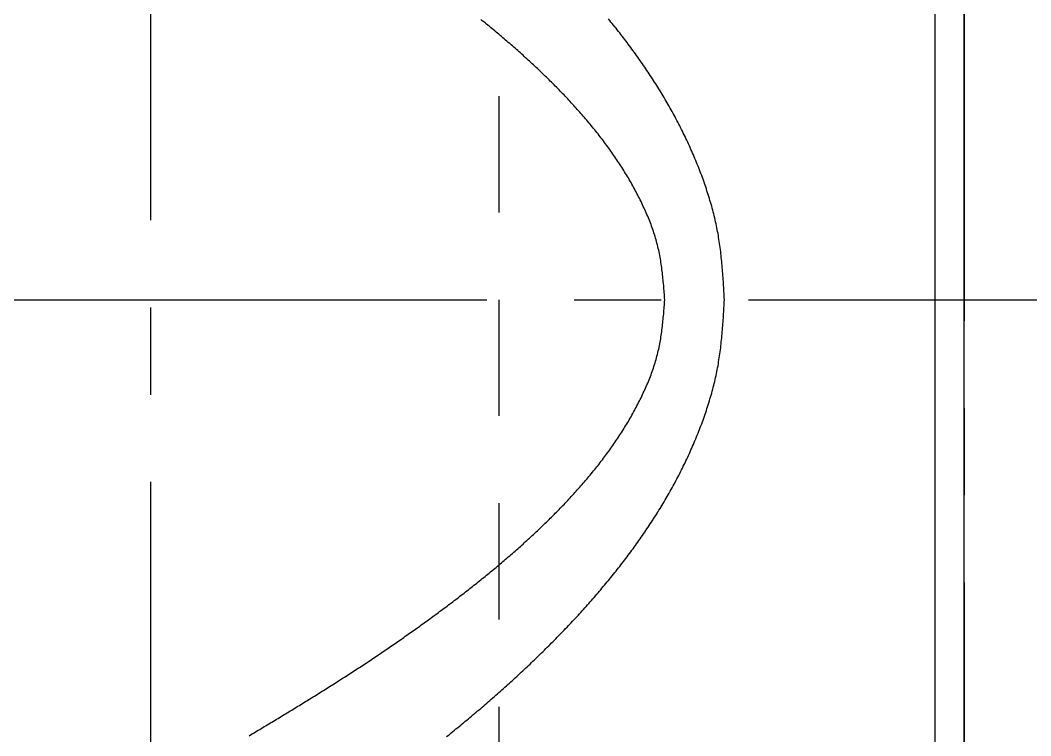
# Model space of a CAD drawing. Extents: x 78 to 520, y 41 to 313.
# Drawn here: x 450.36 to 467.75, y 204.77 to 217.08 of the extents above; entities that cross this region are included whole.
import ezdxf

# ---------------------------------------------------------------- set-up
doc = ezdxf.new("R2010")
doc.units = 0
doc.linetypes.add('CENTER', pattern=[17.5, 13, -1.5, 1.5, -1.5])
doc.linetypes.add('DASHED', pattern=[3.5, 2, -1.5])
doc.layers.get('0').update_dxf_attribs({"linetype": 'CONTINUOUS'})
doc.layers.add('CENTER', color=1, linetype='CENTER')

msp = doc.modelspace()

# ---------------------------------------------------------------- linework, layer by layer
at = {"color": 3, "linetype": 'DASHED'}
msp.add_line((458.604, 199.772), (458.604, 224.772), dxfattribs=at)
at = {"color": 7, "linetype": 'CONTINUOUS'}
for p, q in [((466.104, 201.273), (466.104, 223.272)), ((466.604, 196.272), (466.604, 223.272)), ((466.604, 212.272), (477.528, 212.272))]:
    msp.add_line(p, q, dxfattribs=at)
at = {"color": 7}
for points in [[(461.454, 212.272, 0), (461.451, 212.303, 0), (461.449, 212.334, 0), (461.447, 212.364, 0), (461.445, 212.395, 0), (461.442, 212.426, 0), (461.44, 212.456, 0), (461.437, 212.487, 0), (461.435, 212.518, 0), (461.432, 212.548, 0), (461.429, 212.579, 0), (461.426, 212.609, 0), (461.423, 212.64, 0), (461.42, 212.671, 0), (461.417, 212.701, 0), (461.414, 212.732, 0), (461.41, 212.762, 0), (461.406, 212.792, 0), (461.402, 212.823, 0), (461.398, 212.853, 0), (461.394, 212.883, 0), (461.389, 212.914, 0), (461.384, 212.944, 0), (461.379, 212.974, 0), (461.374, 213.004, 0), (461.368, 213.034, 0), (461.362, 213.064, 0), (461.356, 213.094, 0), (461.349, 213.124, 0), (461.342, 213.154, 0), (461.335, 213.183, 0), (461.328, 213.213, 0), (461.32, 213.243, 0), (461.312, 213.272, 0), (461.304, 213.302, 0), (461.295, 213.331, 0), (461.286, 213.36, 0), (461.277, 213.39, 0), (461.268, 213.419, 0), (461.258, 213.448, 0), (461.248, 213.477, 0), (461.238, 213.506, 0), (461.227, 213.535, 0), (461.217, 213.564, 0), (461.206, 213.593, 0), (461.195, 213.621, 0), (461.183, 213.65, 0), (461.172, 213.678, 0), (461.16, 213.707, 0), (461.148, 213.735, 0), (461.136, 213.764, 0), (461.124, 213.792, 0), (461.111, 213.82, 0), (461.098, 213.848, 0), (461.085, 213.876, 0), (461.072, 213.904, 0), (461.059, 213.932, 0), (461.046, 213.959, 0), (461.032, 213.987, 0), (461.018, 214.015, 0), (461.004, 214.042, 0), (460.99, 214.069, 0), (460.976, 214.097, 0), (460.962, 214.124, 0), (460.947, 214.151, 0), (460.933, 214.178, 0), (460.918, 214.205, 0), (460.903, 214.232, 0), (460.888, 214.259, 0), (460.873, 214.286, 0), (460.858, 214.312, 0), (460.842, 214.339, 0), (460.827, 214.365, 0), (460.811, 214.392, 0), (460.795, 214.418, 0), (460.779, 214.444, 0), (460.763, 214.47, 0), (460.747, 214.496, 0), (460.731, 214.522, 0), (460.714, 214.548, 0), (460.698, 214.574, 0), (460.681, 214.6, 0), (460.664, 214.625, 0), (460.647, 214.651, 0), (460.63, 214.676, 0), (460.613, 214.702, 0), (460.596, 214.727, 0), (460.578, 214.752, 0), (460.561, 214.777, 0), (460.543, 214.803, 0), (460.526, 214.828, 0), (460.508, 214.853, 0), (460.49, 214.877, 0), (460.472, 214.902, 0), (460.454, 214.927, 0), (460.435, 214.952, 0), (460.417, 214.976, 0), (460.399, 215.001, 0), (460.38, 215.025, 0), (460.361, 215.049, 0), (460.343, 215.074, 0), (460.324, 215.098, 0), (460.305, 215.122, 0), (460.286, 215.146, 0), (460.267, 215.17, 0), (460.248, 215.194, 0), (460.228, 215.218, 0), (460.209, 215.241, 0), (460.189, 215.265, 0), (460.17, 215.289, 0), (460.15, 215.312, 0), (460.13, 215.336, 0), (460.111, 215.359, 0), (460.091, 215.383, 0), (460.071, 215.406, 0), (460.051, 215.429, 0), (460.031, 215.452, 0), (460.01, 215.475, 0), (459.99, 215.498, 0), (459.97, 215.521, 0), (459.949, 215.544, 0), (459.929, 215.567, 0), (459.908, 215.59, 0), (459.888, 215.612, 0), (459.867, 215.635, 0), (459.846, 215.658, 0), (459.825, 215.68, 0), (459.804, 215.703, 0), (459.783, 215.725, 0), (459.762, 215.747, 0), (459.741, 215.77, 0), (459.72, 215.792, 0), (459.699, 215.814, 0), (459.677, 215.836, 0), (459.656, 215.858, 0), (459.635, 215.88, 0), (459.613, 215.902, 0), (459.592, 215.924, 0), (459.57, 215.946, 0), (459.549, 215.967, 0), (459.527, 215.989, 0), (459.505, 216.011, 0), (459.483, 216.032, 0), (459.462, 216.054, 0), (459.44, 216.075, 0), (459.418, 216.097, 0), (459.396, 216.118, 0), (459.374, 216.14, 0), (459.352, 216.161, 0), (459.329, 216.182, 0), (459.307, 216.203, 0), (459.285, 216.224, 0), (459.263, 216.245, 0), (459.24, 216.266, 0), (459.218, 216.287, 0), (459.196, 216.308, 0), (459.173, 216.329, 0), (459.151, 216.35, 0), (459.128, 216.371, 0), (459.106, 216.391, 0), (459.083, 216.412, 0), (459.06, 216.433, 0), (459.037, 216.453, 0), (459.015, 216.474, 0), (458.992, 216.494, 0), (458.969, 216.515, 0), (458.946, 216.535, 0), (458.923, 216.556, 0), (458.9, 216.576, 0), (458.877, 216.596, 0), (458.854, 216.616, 0), (458.831, 216.637, 0), (458.808, 216.657, 0), (458.785, 216.677, 0), (458.762, 216.697, 0), (458.738, 216.717, 0), (458.715, 216.737, 0), (458.692, 216.757, 0), (458.668, 216.776, 0), (458.645, 216.796, 0), (458.622, 216.816, 0), (458.598, 216.836, 0), (458.575, 216.856, 0), (458.551, 216.875, 0), (458.528, 216.895, 0), (458.504, 216.914, 0), (458.48, 216.934, 0), (458.457, 216.953, 0), (458.433, 216.973, 0), (458.409, 216.992, 0), (458.386, 217.012, 0), (458.362, 217.031, 0), (458.338, 217.05, 0), (458.314, 217.07, 0), (458.29, 217.089, 0)], [(462.48, 212.272, 0), (462.478, 212.307, 0), (462.476, 212.341, 0), (462.474, 212.376, 0), (462.472, 212.411, 0), (462.47, 212.445, 0), (462.468, 212.48, 0), (462.466, 212.514, 0), (462.464, 212.549, 0), (462.462, 212.584, 0), (462.459, 212.618, 0), (462.457, 212.653, 0), (462.454, 212.687, 0), (462.452, 212.722, 0), (462.449, 212.756, 0), (462.447, 212.791, 0), (462.444, 212.825, 0), (462.441, 212.86, 0), (462.438, 212.894, 0), (462.434, 212.929, 0), (462.431, 212.963, 0), (462.427, 212.998, 0), (462.424, 213.032, 0), (462.42, 213.066, 0), (462.416, 213.1, 0), (462.411, 213.135, 0), (462.407, 213.169, 0), (462.402, 213.203, 0), (462.397, 213.237, 0), (462.392, 213.272, 0), (462.387, 213.306, 0), (462.381, 213.34, 0), (462.376, 213.374, 0), (462.37, 213.408, 0), (462.363, 213.442, 0), (462.357, 213.476, 0), (462.35, 213.51, 0), (462.343, 213.543, 0), (462.336, 213.577, 0), (462.328, 213.611, 0), (462.321, 213.645, 0), (462.313, 213.678, 0), (462.305, 213.712, 0), (462.296, 213.746, 0), (462.288, 213.779, 0), (462.279, 213.813, 0), (462.27, 213.846, 0), (462.261, 213.88, 0), (462.251, 213.913, 0), (462.242, 213.946, 0), (462.232, 213.979, 0), (462.222, 214.013, 0), (462.212, 214.046, 0), (462.202, 214.079, 0), (462.191, 214.112, 0), (462.18, 214.145, 0), (462.17, 214.178, 0), (462.158, 214.211, 0), (462.147, 214.244, 0), (462.136, 214.276, 0), (462.124, 214.309, 0), (462.113, 214.342, 0), (462.101, 214.374, 0), (462.089, 214.407, 0), (462.076, 214.439, 0), (462.064, 214.472, 0), (462.052, 214.504, 0), (462.039, 214.537, 0), (462.026, 214.569, 0), (462.013, 214.601, 0), (462, 214.633, 0), (461.987, 214.665, 0), (461.974, 214.697, 0), (461.96, 214.729, 0), (461.947, 214.761, 0), (461.933, 214.793, 0), (461.919, 214.825, 0), (461.905, 214.856, 0), (461.891, 214.888, 0), (461.877, 214.919, 0), (461.862, 214.951, 0), (461.848, 214.982, 0), (461.833, 215.014, 0), (461.818, 215.045, 0), (461.803, 215.076, 0), (461.788, 215.107, 0), (461.773, 215.138, 0), (461.758, 215.169, 0), (461.742, 215.2, 0), (461.727, 215.231, 0), (461.711, 215.262, 0), (461.695, 215.293, 0), (461.679, 215.324, 0), (461.663, 215.354, 0), (461.647, 215.385, 0), (461.631, 215.415, 0), (461.614, 215.446, 0), (461.598, 215.476, 0), (461.581, 215.507, 0), (461.564, 215.537, 0), (461.548, 215.567, 0), (461.531, 215.597, 0), (461.513, 215.627, 0), (461.496, 215.657, 0), (461.479, 215.687, 0), (461.461, 215.717, 0), (461.444, 215.747, 0), (461.426, 215.776, 0), (461.408, 215.806, 0), (461.39, 215.836, 0), (461.372, 215.865, 0), (461.354, 215.895, 0), (461.336, 215.924, 0), (461.317, 215.953, 0), (461.299, 215.983, 0), (461.28, 216.012, 0), (461.262, 216.041, 0), (461.243, 216.07, 0), (461.224, 216.099, 0), (461.205, 216.128, 0), (461.186, 216.157, 0), (461.167, 216.186, 0), (461.147, 216.214, 0), (461.128, 216.243, 0), (461.109, 216.272, 0), (461.089, 216.3, 0), (461.069, 216.329, 0), (461.05, 216.357, 0), (461.03, 216.385, 0), (461.01, 216.414, 0), (460.99, 216.442, 0), (460.97, 216.47, 0), (460.949, 216.498, 0), (460.929, 216.526, 0), (460.909, 216.554, 0), (460.888, 216.582, 0), (460.868, 216.61, 0), (460.847, 216.638, 0), (460.826, 216.665, 0), (460.805, 216.693, 0), (460.785, 216.721, 0), (460.764, 216.748, 0), (460.742, 216.776, 0), (460.721, 216.803, 0), (460.7, 216.831, 0), (460.679, 216.858, 0), (460.658, 216.885, 0), (460.636, 216.912, 0), (460.615, 216.939, 0), (460.593, 216.966, 0), (460.571, 216.994, 0), (460.55, 217.02, 0), (460.528, 217.047, 0), (460.506, 217.074, 0), (460.484, 217.101, 0)], [(454.3, 204.772, 0), (454.326, 204.788, 0), (454.353, 204.804, 0), (454.379, 204.819, 0), (454.405, 204.835, 0), (454.431, 204.851, 0), (454.458, 204.867, 0), (454.484, 204.883, 0), (454.51, 204.898, 0), (454.537, 204.914, 0), (454.563, 204.93, 0), (454.589, 204.946, 0), (454.615, 204.962, 0), (454.642, 204.977, 0), (454.668, 204.993, 0), (454.694, 205.009, 0), (454.72, 205.025, 0), (454.747, 205.041, 0), (454.773, 205.057, 0), (454.799, 205.072, 0), (454.825, 205.088, 0), (454.852, 205.104, 0), (454.878, 205.12, 0), (454.904, 205.136, 0), (454.93, 205.152, 0), (454.956, 205.168, 0), (454.983, 205.184, 0), (455.009, 205.2, 0), (455.035, 205.215, 0), (455.061, 205.231, 0), (455.087, 205.247, 0), (455.113, 205.263, 0), (455.14, 205.279, 0), (455.166, 205.295, 0), (455.192, 205.311, 0), (455.218, 205.327, 0), (455.244, 205.343, 0), (455.27, 205.359, 0), (455.296, 205.375, 0), (455.323, 205.391, 0), (455.349, 205.408, 0), (455.375, 205.424, 0), (455.401, 205.44, 0), (455.427, 205.456, 0), (455.453, 205.472, 0), (455.479, 205.488, 0), (455.505, 205.504, 0), (455.531, 205.521, 0), (455.557, 205.537, 0), (455.583, 205.553, 0), (455.609, 205.569, 0), (455.635, 205.586, 0), (455.661, 205.602, 0), (455.687, 205.618, 0), (455.713, 205.635, 0), (455.739, 205.651, 0), (455.765, 205.667, 0), (455.79, 205.684, 0), (455.816, 205.7, 0), (455.842, 205.717, 0), (455.868, 205.733, 0), (455.894, 205.75, 0), (455.92, 205.766, 0), (455.945, 205.783, 0), (455.971, 205.799, 0), (455.997, 205.816, 0), (456.023, 205.832, 0), (456.048, 205.849, 0), (456.074, 205.866, 0), (456.1, 205.882, 0), (456.126, 205.899, 0), (456.151, 205.916, 0), (456.177, 205.933, 0), (456.203, 205.949, 0), (456.228, 205.966, 0), (456.254, 205.983, 0), (456.279, 206, 0), (456.305, 206.017, 0), (456.331, 206.034, 0), (456.356, 206.051, 0), (456.382, 206.068, 0), (456.407, 206.085, 0), (456.433, 206.102, 0), (456.458, 206.119, 0), (456.484, 206.136, 0), (456.509, 206.153, 0), (456.534, 206.17, 0), (456.56, 206.187, 0), (456.585, 206.204, 0), (456.611, 206.222, 0), (456.636, 206.239, 0), (456.661, 206.256, 0), (456.687, 206.273, 0), (456.712, 206.291, 0), (456.737, 206.308, 0), (456.763, 206.325, 0), (456.788, 206.343, 0), (456.813, 206.36, 0), (456.838, 206.377, 0), (456.863, 206.395, 0), (456.889, 206.412, 0), (456.914, 206.43, 0), (456.939, 206.447, 0), (456.964, 206.465, 0), (456.989, 206.483, 0), (457.014, 206.5, 0), (457.039, 206.518, 0), (457.064, 206.535, 0), (457.09, 206.553, 0), (457.115, 206.571, 0), (457.14, 206.589, 0), (457.165, 206.606, 0), (457.189, 206.624, 0), (457.214, 206.642, 0), (457.239, 206.66, 0), (457.264, 206.678, 0), (457.289, 206.696, 0), (457.314, 206.713, 0), (457.339, 206.731, 0), (457.364, 206.749, 0), (457.389, 206.767, 0), (457.413, 206.785, 0), (457.438, 206.804, 0), (457.463, 206.822, 0), (457.488, 206.84, 0), (457.512, 206.858, 0), (457.537, 206.876, 0), (457.562, 206.894, 0), (457.586, 206.913, 0), (457.611, 206.931, 0), (457.635, 206.949, 0), (457.66, 206.967, 0), (457.685, 206.986, 0), (457.709, 207.004, 0), (457.734, 207.023, 0), (457.758, 207.041, 0), (457.783, 207.059, 0), (457.807, 207.078, 0), (457.831, 207.097, 0), (457.856, 207.115, 0), (457.88, 207.134, 0), (457.905, 207.152, 0), (457.929, 207.171, 0), (457.953, 207.19, 0), (457.977, 207.209, 0), (458.002, 207.227, 0), (458.026, 207.246, 0), (458.05, 207.265, 0), (458.074, 207.284, 0), (458.098, 207.303, 0), (458.122, 207.322, 0), (458.146, 207.341, 0), (458.171, 207.36, 0), (458.195, 207.379, 0), (458.219, 207.398, 0), (458.242, 207.417, 0), (458.266, 207.436, 0), (458.29, 207.455, 0), (458.314, 207.475, 0), (458.338, 207.494, 0), (458.362, 207.513, 0), (458.386, 207.532, 0), (458.409, 207.552, 0), (458.433, 207.571, 0), (458.457, 207.591, 0), (458.48, 207.61, 0), (458.504, 207.63, 0), (458.528, 207.649, 0), (458.551, 207.669, 0), (458.575, 207.689, 0), (458.598, 207.708, 0), (458.622, 207.728, 0), (458.645, 207.748, 0), (458.668, 207.768, 0), (458.692, 207.788, 0), (458.715, 207.807, 0), (458.738, 207.827, 0), (458.762, 207.847, 0), (458.785, 207.867, 0), (458.808, 207.888, 0), (458.831, 207.908, 0), (458.854, 207.928, 0), (458.877, 207.948, 0), (458.9, 207.968, 0), (458.923, 207.989, 0), (458.946, 208.009, 0), (458.969, 208.029, 0), (458.992, 208.05, 0), (459.015, 208.07, 0), (459.037, 208.091, 0), (459.06, 208.111, 0), (459.083, 208.132, 0), (459.106, 208.153, 0), (459.128, 208.173, 0), (459.151, 208.194, 0), (459.173, 208.215, 0), (459.196, 208.236, 0), (459.218, 208.257, 0), (459.24, 208.278, 0), (459.263, 208.299, 0), (459.285, 208.32, 0), (459.307, 208.341, 0), (459.329, 208.362, 0), (459.352, 208.383, 0), (459.374, 208.405, 0), (459.396, 208.426, 0), (459.418, 208.447, 0), (459.44, 208.469, 0), (459.462, 208.49, 0), (459.483, 208.512, 0), (459.505, 208.533, 0), (459.527, 208.555, 0), (459.549, 208.577, 0), (459.57, 208.599, 0), (459.592, 208.62, 0), (459.613, 208.642, 0), (459.635, 208.664, 0), (459.656, 208.686, 0), (459.677, 208.708, 0), (459.699, 208.73, 0), (459.72, 208.752, 0), (459.741, 208.775, 0), (459.762, 208.797, 0), (459.783, 208.819, 0), (459.804, 208.842, 0), (459.825, 208.864, 0), (459.846, 208.887, 0), (459.867, 208.909, 0), (459.888, 208.932, 0), (459.908, 208.954, 0), (459.929, 208.977, 0), (459.949, 209, 0), (459.97, 209.023, 0), (459.99, 209.046, 0), (460.01, 209.069, 0), (460.031, 209.092, 0), (460.051, 209.115, 0), (460.071, 209.138, 0), (460.091, 209.162, 0), (460.111, 209.185, 0), (460.13, 209.208, 0), (460.15, 209.232, 0), (460.17, 209.255, 0), (460.189, 209.279, 0), (460.209, 209.303, 0), (460.228, 209.327, 0), (460.248, 209.35, 0), (460.267, 209.374, 0), (460.286, 209.398, 0), (460.305, 209.422, 0), (460.324, 209.446, 0), (460.343, 209.471, 0), (460.361, 209.495, 0), (460.38, 209.519, 0), (460.399, 209.544, 0), (460.417, 209.568, 0), (460.435, 209.593, 0), (460.454, 209.617, 0), (460.472, 209.642, 0), (460.49, 209.667, 0), (460.508, 209.692, 0), (460.526, 209.717, 0), (460.543, 209.742, 0), (460.561, 209.767, 0), (460.578, 209.792, 0), (460.596, 209.817, 0), (460.613, 209.842, 0), (460.63, 209.868, 0), (460.647, 209.893, 0), (460.664, 209.919, 0), (460.681, 209.945, 0), (460.698, 209.97, 0), (460.714, 209.996, 0), (460.731, 210.022, 0), (460.747, 210.048, 0), (460.763, 210.074, 0), (460.779, 210.1, 0), (460.795, 210.126, 0), (460.811, 210.153, 0), (460.827, 210.179, 0), (460.842, 210.205, 0), (460.858, 210.232, 0), (460.873, 210.259, 0), (460.888, 210.285, 0), (460.903, 210.312, 0), (460.918, 210.339, 0), (460.933, 210.366, 0), (460.947, 210.393, 0), (460.962, 210.42, 0), (460.976, 210.447, 0), (460.99, 210.475, 0), (461.004, 210.502, 0), (461.018, 210.53, 0), (461.032, 210.557, 0), (461.046, 210.585, 0), (461.059, 210.612, 0), (461.072, 210.64, 0), (461.085, 210.668, 0), (461.098, 210.696, 0), (461.111, 210.724, 0), (461.124, 210.752, 0), (461.136, 210.781, 0), (461.148, 210.809, 0), (461.16, 210.837, 0), (461.172, 210.866, 0), (461.183, 210.894, 0), (461.195, 210.923, 0), (461.206, 210.952, 0), (461.217, 210.98, 0), (461.227, 211.009, 0), (461.238, 211.038, 0), (461.248, 211.067, 0), (461.258, 211.096, 0), (461.268, 211.125, 0), (461.277, 211.155, 0), (461.286, 211.184, 0), (461.295, 211.213, 0), (461.304, 211.243, 0), (461.312, 211.272, 0), (461.32, 211.302, 0), (461.328, 211.331, 0), (461.335, 211.361, 0), (461.342, 211.391, 0), (461.349, 211.42, 0), (461.356, 211.45, 0), (461.362, 211.48, 0), (461.368, 211.51, 0), (461.374, 211.54, 0), (461.379, 211.57, 0), (461.384, 211.6, 0), (461.389, 211.631, 0), (461.394, 211.661, 0), (461.398, 211.691, 0), (461.402, 211.721, 0), (461.406, 211.752, 0), (461.41, 211.782, 0), (461.414, 211.813, 0), (461.417, 211.843, 0), (461.42, 211.874, 0), (461.423, 211.904, 0), (461.426, 211.935, 0), (461.429, 211.965, 0), (461.432, 211.996, 0), (461.435, 212.027, 0), (461.437, 212.057, 0), (461.44, 212.088, 0), (461.442, 212.119, 0), (461.445, 212.149, 0), (461.447, 212.18, 0), (461.449, 212.211, 0), (461.451, 212.241, 0), (461.454, 212.272, 0)], [(457.7, 204.758, 0), (457.727, 204.779, 0), (457.754, 204.801, 0), (457.781, 204.823, 0), (457.808, 204.845, 0), (457.835, 204.867, 0), (457.861, 204.889, 0), (457.888, 204.91, 0), (457.915, 204.932, 0), (457.942, 204.954, 0), (457.968, 204.976, 0), (457.995, 204.998, 0), (458.022, 205.021, 0), (458.048, 205.043, 0), (458.075, 205.065, 0), (458.101, 205.087, 0), (458.128, 205.109, 0), (458.154, 205.132, 0), (458.181, 205.154, 0), (458.207, 205.176, 0), (458.233, 205.199, 0), (458.26, 205.221, 0), (458.286, 205.244, 0), (458.312, 205.266, 0), (458.339, 205.289, 0), (458.365, 205.311, 0), (458.391, 205.334, 0), (458.417, 205.356, 0), (458.443, 205.379, 0), (458.469, 205.402, 0), (458.496, 205.425, 0), (458.522, 205.447, 0), (458.548, 205.47, 0), (458.573, 205.493, 0), (458.599, 205.516, 0), (458.625, 205.539, 0), (458.651, 205.562, 0), (458.677, 205.585, 0), (458.703, 205.608, 0), (458.729, 205.631, 0), (458.754, 205.654, 0), (458.78, 205.677, 0), (458.806, 205.701, 0), (458.831, 205.724, 0), (458.857, 205.747, 0), (458.882, 205.771, 0), (458.908, 205.794, 0), (458.933, 205.817, 0), (458.959, 205.841, 0), (458.984, 205.864, 0), (459.009, 205.888, 0), (459.035, 205.912, 0), (459.06, 205.935, 0), (459.085, 205.959, 0), (459.11, 205.983, 0), (459.135, 206.006, 0), (459.16, 206.03, 0), (459.185, 206.054, 0), (459.21, 206.078, 0), (459.235, 206.102, 0), (459.26, 206.126, 0), (459.285, 206.15, 0), (459.31, 206.174, 0), (459.335, 206.198, 0), (459.359, 206.222, 0), (459.384, 206.247, 0), (459.409, 206.271, 0), (459.433, 206.295, 0), (459.458, 206.32, 0), (459.482, 206.344, 0), (459.507, 206.369, 0), (459.531, 206.393, 0), (459.555, 206.418, 0), (459.58, 206.442, 0), (459.604, 206.467, 0), (459.628, 206.492, 0), (459.652, 206.517, 0), (459.676, 206.541, 0), (459.701, 206.566, 0), (459.725, 206.591, 0), (459.748, 206.616, 0), (459.772, 206.641, 0), (459.796, 206.666, 0), (459.82, 206.691, 0), (459.844, 206.716, 0), (459.867, 206.742, 0), (459.891, 206.767, 0), (459.915, 206.792, 0), (459.938, 206.818, 0), (459.962, 206.843, 0), (459.985, 206.869, 0), (460.008, 206.894, 0), (460.032, 206.92, 0), (460.055, 206.945, 0), (460.078, 206.971, 0), (460.101, 206.997, 0), (460.124, 207.023, 0), (460.147, 207.049, 0), (460.17, 207.074, 0), (460.193, 207.1, 0), (460.216, 207.126, 0), (460.238, 207.153, 0), (460.261, 207.179, 0), (460.284, 207.205, 0), (460.306, 207.231, 0), (460.329, 207.257, 0), (460.351, 207.284, 0), (460.373, 207.31, 0), (460.396, 207.337, 0), (460.418, 207.363, 0), (460.44, 207.39, 0), (460.462, 207.417, 0), (460.484, 207.443, 0), (460.506, 207.47, 0), (460.528, 207.497, 0), (460.55, 207.524, 0), (460.571, 207.551, 0), (460.593, 207.578, 0), (460.615, 207.605, 0), (460.636, 207.632, 0), (460.658, 207.659, 0), (460.679, 207.686, 0), (460.7, 207.714, 0), (460.721, 207.741, 0), (460.742, 207.768, 0), (460.764, 207.796, 0), (460.785, 207.823, 0), (460.805, 207.851, 0), (460.826, 207.879, 0), (460.847, 207.906, 0), (460.868, 207.934, 0), (460.888, 207.962, 0), (460.909, 207.99, 0), (460.929, 208.018, 0), (460.949, 208.046, 0), (460.97, 208.074, 0), (460.99, 208.102, 0), (461.01, 208.13, 0), (461.03, 208.159, 0), (461.05, 208.187, 0), (461.069, 208.216, 0), (461.089, 208.244, 0), (461.109, 208.273, 0), (461.128, 208.301, 0), (461.147, 208.33, 0), (461.167, 208.359, 0), (461.186, 208.387, 0), (461.205, 208.416, 0), (461.224, 208.445, 0), (461.243, 208.474, 0), (461.262, 208.503, 0), (461.28, 208.532, 0), (461.299, 208.562, 0), (461.317, 208.591, 0), (461.336, 208.62, 0), (461.354, 208.65, 0), (461.372, 208.679, 0), (461.39, 208.708, 0), (461.408, 208.738, 0), (461.426, 208.768, 0), (461.444, 208.797, 0), (461.461, 208.827, 0), (461.479, 208.857, 0), (461.496, 208.887, 0), (461.513, 208.917, 0), (461.531, 208.947, 0), (461.548, 208.977, 0), (461.564, 209.007, 0), (461.581, 209.038, 0), (461.598, 209.068, 0), (461.614, 209.098, 0), (461.631, 209.129, 0), (461.647, 209.159, 0), (461.663, 209.19, 0), (461.679, 209.22, 0), (461.695, 209.251, 0), (461.711, 209.282, 0), (461.727, 209.313, 0), (461.742, 209.344, 0), (461.758, 209.375, 0), (461.773, 209.406, 0), (461.788, 209.437, 0), (461.803, 209.468, 0), (461.818, 209.499, 0), (461.833, 209.531, 0), (461.848, 209.562, 0), (461.862, 209.593, 0), (461.877, 209.625, 0), (461.891, 209.656, 0), (461.905, 209.688, 0), (461.919, 209.72, 0), (461.933, 209.751, 0), (461.947, 209.783, 0), (461.96, 209.815, 0), (461.974, 209.847, 0), (461.987, 209.879, 0), (462, 209.911, 0), (462.013, 209.943, 0), (462.026, 209.975, 0), (462.039, 210.008, 0), (462.052, 210.04, 0), (462.064, 210.072, 0), (462.077, 210.105, 0), (462.089, 210.137, 0), (462.101, 210.17, 0), (462.113, 210.202, 0), (462.124, 210.235, 0), (462.136, 210.268, 0), (462.147, 210.301, 0), (462.159, 210.333, 0), (462.17, 210.366, 0), (462.18, 210.399, 0), (462.191, 210.432, 0), (462.202, 210.465, 0), (462.212, 210.498, 0), (462.222, 210.531, 0), (462.232, 210.565, 0), (462.242, 210.598, 0), (462.251, 210.631, 0), (462.261, 210.665, 0), (462.27, 210.698, 0), (462.279, 210.731, 0), (462.288, 210.765, 0), (462.296, 210.799, 0), (462.305, 210.832, 0), (462.313, 210.866, 0), (462.321, 210.899, 0), (462.328, 210.933, 0), (462.336, 210.967, 0), (462.343, 211.001, 0), (462.35, 211.035, 0), (462.357, 211.068, 0), (462.363, 211.102, 0), (462.37, 211.136, 0), (462.376, 211.17, 0), (462.381, 211.204, 0), (462.387, 211.239, 0), (462.392, 211.273, 0), (462.397, 211.307, 0), (462.402, 211.341, 0), (462.407, 211.375, 0), (462.411, 211.409, 0), (462.416, 211.444, 0), (462.42, 211.478, 0), (462.424, 211.512, 0), (462.427, 211.547, 0), (462.431, 211.581, 0), (462.434, 211.615, 0), (462.438, 211.65, 0), (462.441, 211.684, 0), (462.444, 211.719, 0), (462.447, 211.753, 0), (462.449, 211.788, 0), (462.452, 211.822, 0), (462.454, 211.857, 0), (462.457, 211.891, 0), (462.459, 211.926, 0), (462.462, 211.961, 0), (462.464, 211.995, 0), (462.466, 212.03, 0), (462.468, 212.064, 0), (462.47, 212.099, 0), (462.472, 212.134, 0), (462.474, 212.168, 0), (462.476, 212.203, 0), (462.478, 212.237, 0), (462.48, 212.272, 0)]]:
    msp.add_polyline3d(points, dxfattribs=at)
at = {"layer": 'CENTER', "color": 1, "linetype": 'CENTER'}
for p, q in [((452.604, 226.638), (452.604, 197.838)), ((466.604, 224.909), (466.604, 194.799)), ((410.392, 212.272), (505.497, 212.272))]:
    msp.add_line(p, q, dxfattribs=at)

doc.saveas('drawing.dxf')
